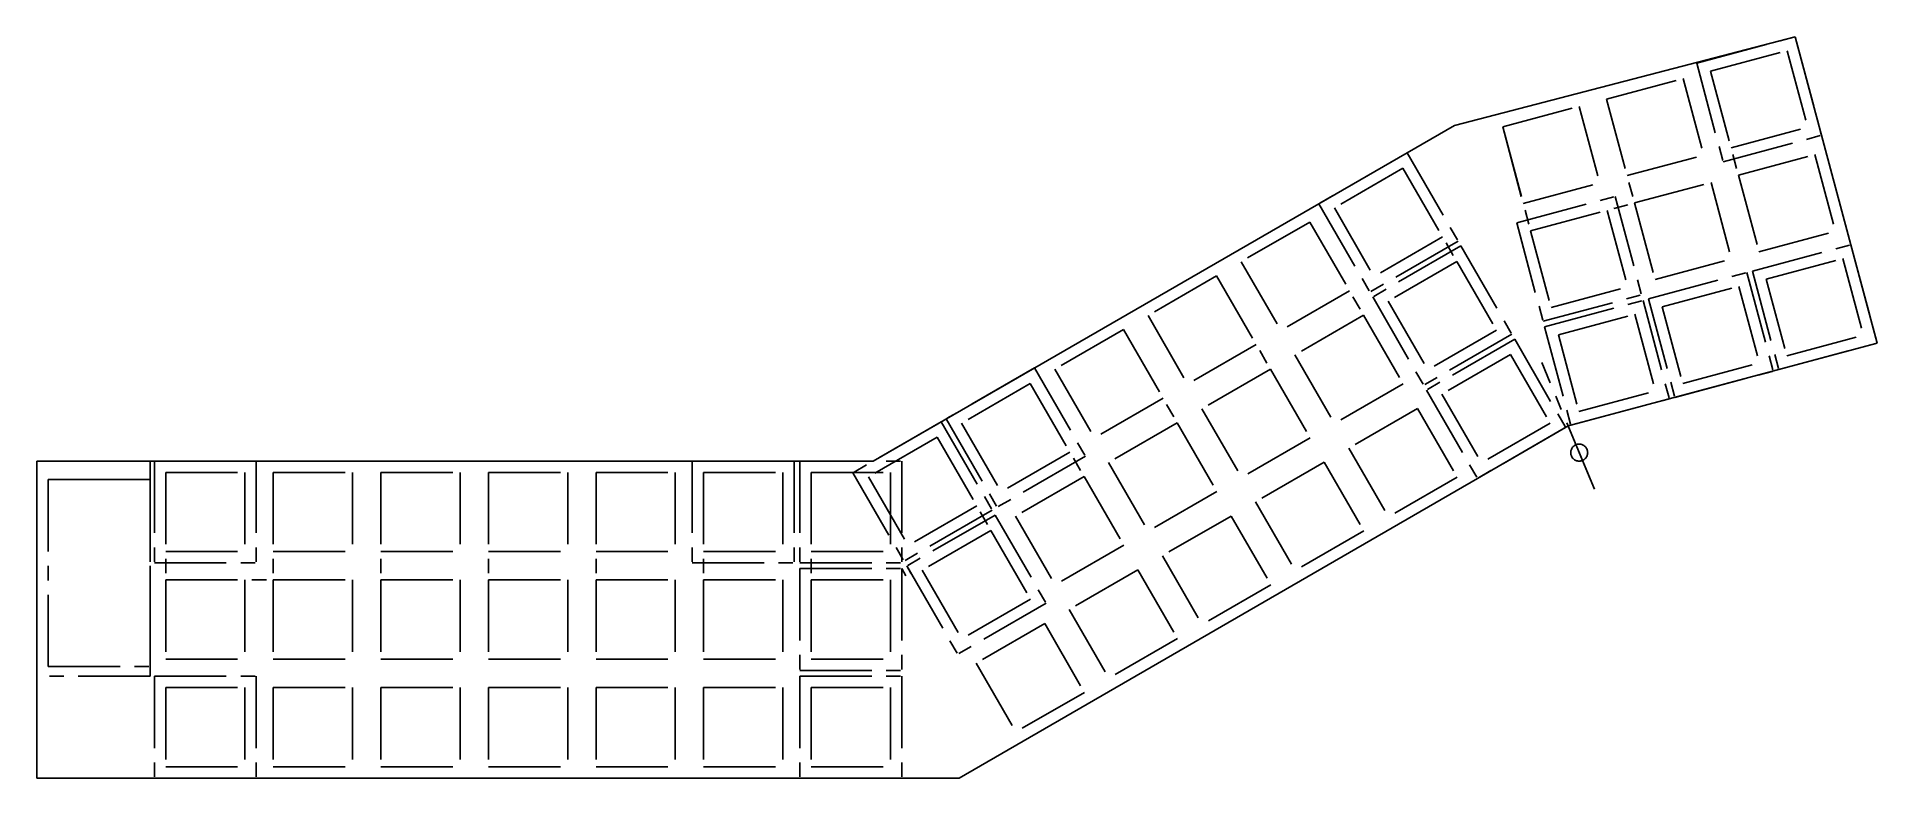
# Model space of a CAD drawing. Header units: millimetres. Extents: x -172 to 153, y -51 to 80.
import ezdxf

# ---------------------------------------------------------------- set-up
doc = ezdxf.new("R2010")
doc.units = ezdxf.units.MM
doc.linetypes.add('CENTERX2', pattern=[20.32, 12.7, -2.54, 2.54, -2.54])

msp = doc.modelspace()

# ---------------------------------------------------------------- linework, layer by layer
at = {"color": 7, "linetype": 'Continuous'}
for p, q in [((138.16, 80.21), (77.98, 64.56)), ((138.16, 80.21), (152.65, 26.12)), ((-24.64, 5.31), (77.98, 64.56)), ((152.65, 26.12), (98.07, 11.51)), ((98.07, 11.51), (82.05, 2.24)), ((-172.37, 5.31), (-24.64, 5.31)), ((-172.37, 5.31), (-172.37, -50.69)), ((82.05, 2.24), (-9.46, -50.69)), ((-172.37, -50.69), (-37.61, -50.69)), ((-37.61, -50.69), (-19.61, -50.69)), ((-19.61, -50.69), (-9.46, -50.69))]:
    msp.add_line(p, q, dxfattribs=at)
at = {"color": 7, "linetype": 'CENTERX2'}
for p, q in [((120.77, 75.55), (138.16, 80.21)), ((138.16, 80.21), (142.81, 62.82)), ((120.77, 75.55), (125.43, 58.16)), ((123.22, 74.14), (136.74, 77.76)), ((136.74, 77.76), (140.37, 64.24)), ((104.87, 69.22), (118.39, 72.84)), ((118.39, 72.84), (122.01, 59.32)), ((123.22, 74.14), (126.84, 60.61)), ((123.22, 74.14), (128.14, 55.78)), ((104.87, 69.22), (108.49, 55.7)), ((104.87, 69.22), (109.78, 50.87)), ((86.51, 64.3), (100.04, 67.93)), ((100.04, 67.93), (103.66, 54.4)), ((86.51, 64.3), (91.43, 45.95)), ((86.51, 64.3), (90.14, 50.78)), ((125.43, 58.16), (142.81, 62.82)), ((126.84, 60.61), (140.37, 64.24)), ((69.63, 59.74), (54.05, 50.74)), ((69.63, 59.74), (78.63, 44.15)), ((108.49, 55.7), (122.01, 59.32)), ((128.14, 55.78), (141.66, 59.41)), ((141.66, 59.41), (145.28, 45.89)), ((68.9, 57.01), (56.78, 50.01)), ((68.9, 57.01), (78.4, 40.55)), ((68.9, 57.01), (75.9, 44.88)), ((128.14, 55.78), (131.76, 42.26)), ((88.98, 47.36), (106.37, 52.02)), ((90.14, 50.78), (103.66, 54.4)), ((106.37, 52.02), (111.03, 34.64)), ((109.78, 50.87), (123.31, 54.49)), ((123.31, 54.49), (126.93, 40.97)), ((54.05, 50.74), (63.05, 35.15)), ((56.78, 50.01), (63.78, 37.88)), ((91.43, 45.95), (109.78, 50.87)), ((91.43, 45.95), (104.95, 49.57)), ((104.95, 49.57), (108.58, 36.05)), ((109.78, 50.87), (113.41, 37.34)), ((52.45, 47.51), (40.32, 40.51)), ((52.45, 47.51), (61.95, 31.05)), ((52.45, 47.51), (59.45, 35.38)), ((88.98, 47.36), (93.64, 29.98)), ((91.43, 45.95), (95.05, 32.43)), ((131.76, 42.26), (145.28, 45.89)), ((78.63, 44.15), (63.05, 35.15)), ((79.13, 43.28), (63.55, 34.28)), ((75.9, 44.88), (63.78, 37.88)), ((79.13, 43.28), (88.13, 27.7)), ((130.6, 38.85), (147.99, 43.51)), ((147.99, 43.51), (152.65, 26.12)), ((40.32, 40.51), (47.32, 28.38)), ((78.4, 40.55), (66.28, 33.55)), ((78.4, 40.55), (85.4, 28.43)), ((113.41, 37.34), (126.93, 40.97)), ((133.05, 37.43), (146.58, 41.06)), ((146.58, 41.06), (150.2, 27.53)), ((35.99, 38.01), (23.87, 31.01)), ((35.99, 38.01), (45.49, 21.55)), ((35.99, 38.01), (42.99, 25.88)), ((95.05, 32.43), (108.58, 36.05)), ((112.25, 33.93), (129.64, 38.59)), ((114.7, 32.51), (128.22, 36.14)), ((128.22, 36.14), (131.85, 22.62)), ((129.64, 38.59), (134.3, 21.2)), ((130.6, 38.85), (135.26, 21.46)), ((133.05, 37.43), (136.68, 23.91)), ((59.45, 35.38), (47.32, 28.38)), ((63.55, 34.28), (72.55, 18.7)), ((66.28, 33.55), (73.28, 21.43)), ((93.64, 29.98), (111.03, 34.64)), ((93.9, 29.01), (111.29, 33.67)), ((111.29, 33.67), (115.94, 16.28)), ((112.25, 33.93), (116.91, 16.54)), ((114.7, 32.51), (118.32, 18.99)), ((23.87, 31.01), (30.87, 18.88)), ((61.95, 31.05), (49.82, 24.05)), ((61.95, 31.05), (68.95, 18.93)), ((96.35, 27.6), (109.87, 31.22)), ((109.87, 31.22), (113.5, 17.7)), ((19.54, 28.51), (7.41, 21.51)), ((19.54, 28.51), (29.04, 12.05)), ((19.54, 28.51), (26.54, 16.38)), ((88.13, 27.7), (72.55, 18.7)), ((88.63, 26.83), (73.05, 17.83)), ((85.4, 28.43), (73.28, 21.43)), ((88.63, 26.83), (97.63, 11.24)), ((93.9, 29.01), (98.56, 11.62)), ((96.35, 27.6), (99.97, 14.07)), ((135.26, 21.46), (152.65, 26.12)), ((136.68, 23.91), (150.2, 27.53)), ((42.99, 25.88), (30.87, 18.88)), ((49.82, 24.05), (56.82, 11.93)), ((87.9, 24.1), (75.78, 17.1)), ((87.9, 24.1), (94.9, 11.97)), ((3.82, 21.74), (-11.77, 12.74)), ((3.82, 21.74), (12.82, 6.15)), ((7.41, 21.51), (14.41, 9.38)), ((45.49, 21.55), (33.37, 14.55)), ((45.49, 21.55), (52.49, 9.43)), ((102.7, 0.33), (93.43, 22.69)), ((116.91, 16.54), (134.3, 21.2)), ((118.32, 18.99), (131.85, 22.62)), ((3.08, 19.01), (-9.04, 12.01)), ((3.08, 19.01), (12.58, 2.55)), ((3.08, 19.01), (10.08, 6.88)), ((26.54, 16.38), (14.41, 9.38)), ((68.95, 18.93), (56.82, 11.93)), ((73.05, 17.83), (82.05, 2.24)), ((75.78, 17.1), (82.78, 4.97)), ((98.56, 11.62), (115.94, 16.28)), ((99.97, 14.07), (113.5, 17.7)), ((33.37, 14.55), (40.37, 2.43)), ((71.45, 14.6), (59.32, 7.6)), ((71.45, 14.6), (78.45, 2.47)), ((-12.64, 12.24), (-28.23, 3.24)), ((-12.64, 12.24), (-3.64, -3.35)), ((-11.77, 12.74), (-2.77, -2.85)), ((-9.04, 12.01), (-2.04, -0.12)), ((29.04, 12.05), (16.91, 5.05)), ((29.04, 12.05), (36.04, -0.07)), ((97.63, 11.24), (82.05, 2.24)), ((94.9, 11.97), (82.78, 4.97)), ((-13.37, 9.51), (-25.49, 2.51)), ((-13.37, 9.51), (-3.87, -6.95)), ((-13.37, 9.51), (-6.37, -2.62)), ((10.08, 6.88), (-2.04, -0.12)), ((52.49, 9.43), (40.37, 2.43)), ((59.32, 7.6), (66.32, -4.53)), ((101.93, 2.18), (100.02, 6.79)), ((-152.37, 5.31), (-172.37, 5.31)), ((-172.37, 5.31), (-172.37, -32.69)), ((-152.37, 5.31), (-152.37, -32.69)), ((-151.61, 5.31), (-133.61, 5.31)), ((-151.61, 5.31), (-151.61, -12.69)), ((-149.61, 3.31), (-135.61, 3.31)), ((-149.61, 3.31), (-149.61, -10.69)), ((-149.61, 3.31), (-149.61, -15.69)), ((-135.61, 3.31), (-135.61, -10.69)), ((-133.61, 5.31), (-133.61, -12.69)), ((-130.61, 3.31), (-116.61, 3.31)), ((-130.61, 3.31), (-130.61, -10.69)), ((-130.61, 3.31), (-130.61, -15.69)), ((-116.61, 3.31), (-116.61, -10.69)), ((-111.61, 3.31), (-97.61, 3.31)), ((-111.61, 3.31), (-111.61, -10.69)), ((-111.61, 3.31), (-111.61, -15.69)), ((-97.61, 3.31), (-97.61, -10.69)), ((-92.61, 3.31), (-78.61, 3.31)), ((-92.61, 3.31), (-92.61, -10.69)), ((-92.61, 3.31), (-92.61, -15.69)), ((-78.61, 3.31), (-78.61, -10.69)), ((-73.61, 3.31), (-59.61, 3.31)), ((-73.61, 3.31), (-73.61, -10.69)), ((-73.61, 3.31), (-73.61, -15.69)), ((-59.61, 3.31), (-59.61, -10.69)), ((-56.61, 5.31), (-38.61, 5.31)), ((-56.61, 5.31), (-56.61, -12.69)), ((-54.61, 3.31), (-40.61, 3.31)), ((-54.61, 3.31), (-54.61, -10.69)), ((-54.61, 3.31), (-54.61, -15.69)), ((-40.61, 3.31), (-40.61, -10.69)), ((-38.61, 5.31), (-38.61, -12.69)), ((-37.61, 5.31), (-19.61, 5.31)), ((-37.61, 5.31), (-37.61, -12.69)), ((-35.61, 3.31), (-21.61, 3.31)), ((-35.61, 3.31), (-35.61, -10.69)), ((-35.61, 3.31), (-35.61, -15.69)), ((-21.61, 3.31), (-21.61, -10.69)), ((-19.61, 5.31), (-19.61, -12.69)), ((12.82, 6.15), (-2.77, -2.85)), ((16.91, 5.05), (23.91, -7.07)), ((54.99, 5.1), (42.87, -1.9)), ((54.99, 5.1), (61.99, -7.03)), ((-152.37, 2.02), (-172.37, 2.02)), ((-170.37, 2.02), (-152.37, 2.02)), ((-170.37, 2.02), (-170.37, -30.98)), ((-152.37, 2.02), (-152.37, -30.98)), ((-28.23, 3.24), (-19.23, -12.35)), ((-25.49, 2.51), (-18.49, -9.62)), ((12.58, 2.55), (0.46, -4.45)), ((12.58, 2.55), (19.58, -9.57)), ((78.45, 2.47), (66.32, -4.53)), ((-6.37, -2.62), (-18.49, -9.62)), ((36.04, -0.07), (23.91, -7.07)), ((42.87, -1.9), (49.87, -14.03)), ((-3.64, -3.35), (-19.23, -12.35)), ((-3.14, -4.22), (-18.73, -13.22)), ((-3.14, -4.22), (5.86, -19.8)), ((0.46, -4.45), (7.46, -16.57)), ((38.54, -4.4), (26.41, -11.4)), ((38.54, -4.4), (45.54, -16.53)), ((-3.87, -6.95), (-15.99, -13.95)), ((-3.87, -6.95), (3.13, -19.07)), ((19.58, -9.57), (7.46, -16.57)), ((61.99, -7.03), (49.87, -14.03)), ((-151.61, -12.69), (-133.61, -12.69)), ((-149.61, -10.69), (-135.61, -10.69)), ((-130.61, -10.69), (-116.61, -10.69)), ((-111.61, -10.69), (-97.61, -10.69)), ((-92.61, -10.69), (-78.61, -10.69)), ((-73.61, -10.69), (-59.61, -10.69)), ((-56.61, -12.69), (-38.61, -12.69)), ((-54.61, -10.69), (-40.61, -10.69)), ((-37.61, -12.69), (-19.61, -12.69)), ((-35.61, -10.69), (-21.61, -10.69)), ((26.41, -11.4), (33.41, -23.53)), ((-149.61, -15.69), (-135.61, -15.69)), ((-149.61, -15.69), (-149.61, -29.69)), ((-149.61, -15.69), (-130.61, -15.69)), ((-135.61, -15.69), (-135.61, -29.69)), ((-130.61, -15.69), (-116.61, -15.69)), ((-130.61, -15.69), (-130.61, -29.69)), ((-116.61, -15.69), (-116.61, -29.69)), ((-111.61, -15.69), (-97.61, -15.69)), ((-111.61, -15.69), (-111.61, -29.69)), ((-97.61, -15.69), (-97.61, -29.69)), ((-92.61, -15.69), (-78.61, -15.69)), ((-92.61, -15.69), (-92.61, -29.69)), ((-78.61, -15.69), (-78.61, -29.69)), ((-73.61, -15.69), (-59.61, -15.69)), ((-73.61, -15.69), (-73.61, -29.69)), ((-59.61, -15.69), (-59.61, -29.69)), ((-54.61, -15.69), (-40.61, -15.69)), ((-54.61, -15.69), (-54.61, -29.69)), ((-40.61, -15.69), (-40.61, -29.69)), ((-37.61, -13.69), (-19.61, -13.69)), ((-37.61, -13.69), (-37.61, -31.69)), ((-35.61, -15.69), (-21.61, -15.69)), ((-35.61, -15.69), (-35.61, -29.69)), ((-21.61, -15.69), (-21.61, -29.69)), ((-19.61, -13.69), (-18.87, -14.97)), ((-19.61, -13.69), (-19.61, -31.69)), ((-18.73, -13.22), (-9.73, -28.8)), ((-18.73, -13.22), (-18.01, -14.46)), ((-15.99, -13.95), (-8.99, -26.07)), ((22.08, -13.9), (9.96, -20.9)), ((22.08, -13.9), (29.08, -26.03)), ((3.13, -19.07), (-8.99, -26.07)), ((45.54, -16.53), (33.41, -23.53)), ((5.86, -19.8), (-9.73, -28.8)), ((9.96, -20.9), (16.96, -33.03)), ((5.63, -23.4), (-6.49, -30.4)), ((5.63, -23.4), (12.63, -35.53)), ((29.08, -26.03), (16.96, -33.03)), ((-170.37, -30.98), (-152.37, -30.98)), ((-149.61, -29.69), (-135.61, -29.69)), ((-130.61, -29.69), (-116.61, -29.69)), ((-111.61, -29.69), (-97.61, -29.69)), ((-92.61, -29.69), (-78.61, -29.69)), ((-73.61, -29.69), (-59.61, -29.69)), ((-54.61, -29.69), (-40.61, -29.69)), ((-37.61, -31.69), (-19.61, -31.69)), ((-35.61, -29.69), (-21.61, -29.69)), ((-6.49, -30.4), (0.51, -42.53)), ((-152.37, -32.69), (-172.37, -32.69)), ((-151.61, -32.69), (-133.61, -32.69)), ((-151.61, -32.69), (-151.61, -50.69)), ((-149.61, -34.69), (-135.61, -34.69)), ((-149.61, -34.69), (-149.61, -48.69)), ((-135.61, -34.69), (-135.61, -48.69)), ((-133.61, -32.69), (-133.61, -50.69)), ((-130.61, -34.69), (-116.61, -34.69)), ((-130.61, -34.69), (-130.61, -48.69)), ((-116.61, -34.69), (-116.61, -48.69)), ((-111.61, -34.69), (-97.61, -34.69)), ((-111.61, -34.69), (-111.61, -48.69)), ((-97.61, -34.69), (-97.61, -48.69)), ((-92.61, -34.69), (-78.61, -34.69)), ((-92.61, -34.69), (-92.61, -48.69)), ((-78.61, -34.69), (-78.61, -48.69)), ((-73.61, -34.69), (-59.61, -34.69)), ((-73.61, -34.69), (-73.61, -48.69)), ((-59.61, -34.69), (-59.61, -48.69)), ((-54.61, -34.69), (-40.61, -34.69)), ((-54.61, -34.69), (-54.61, -48.69)), ((-40.61, -34.69), (-40.61, -48.69)), ((-37.61, -32.69), (-19.61, -32.69)), ((-37.61, -32.69), (-37.61, -50.69)), ((-35.61, -34.69), (-21.61, -34.69)), ((-35.61, -34.69), (-35.61, -48.69)), ((-21.61, -34.69), (-21.61, -48.69)), ((-19.61, -32.69), (-19.61, -50.69)), ((12.63, -35.53), (0.51, -42.53)), ((-149.61, -48.69), (-135.61, -48.69)), ((-130.61, -48.69), (-116.61, -48.69)), ((-111.61, -48.69), (-97.61, -48.69)), ((-92.61, -48.69), (-78.61, -48.69)), ((-73.61, -48.69), (-59.61, -48.69)), ((-54.61, -48.69), (-40.61, -48.69)), ((-35.61, -48.69), (-21.61, -48.69)), ((-151.61, -50.69), (-133.61, -50.69)), ((-37.61, -50.69), (-19.61, -50.69))]:
    msp.add_line(p, q, dxfattribs=at)
msp.add_circle((100.02, 6.79), 1.5, dxfattribs=at)

doc.saveas('drawing.dxf')
